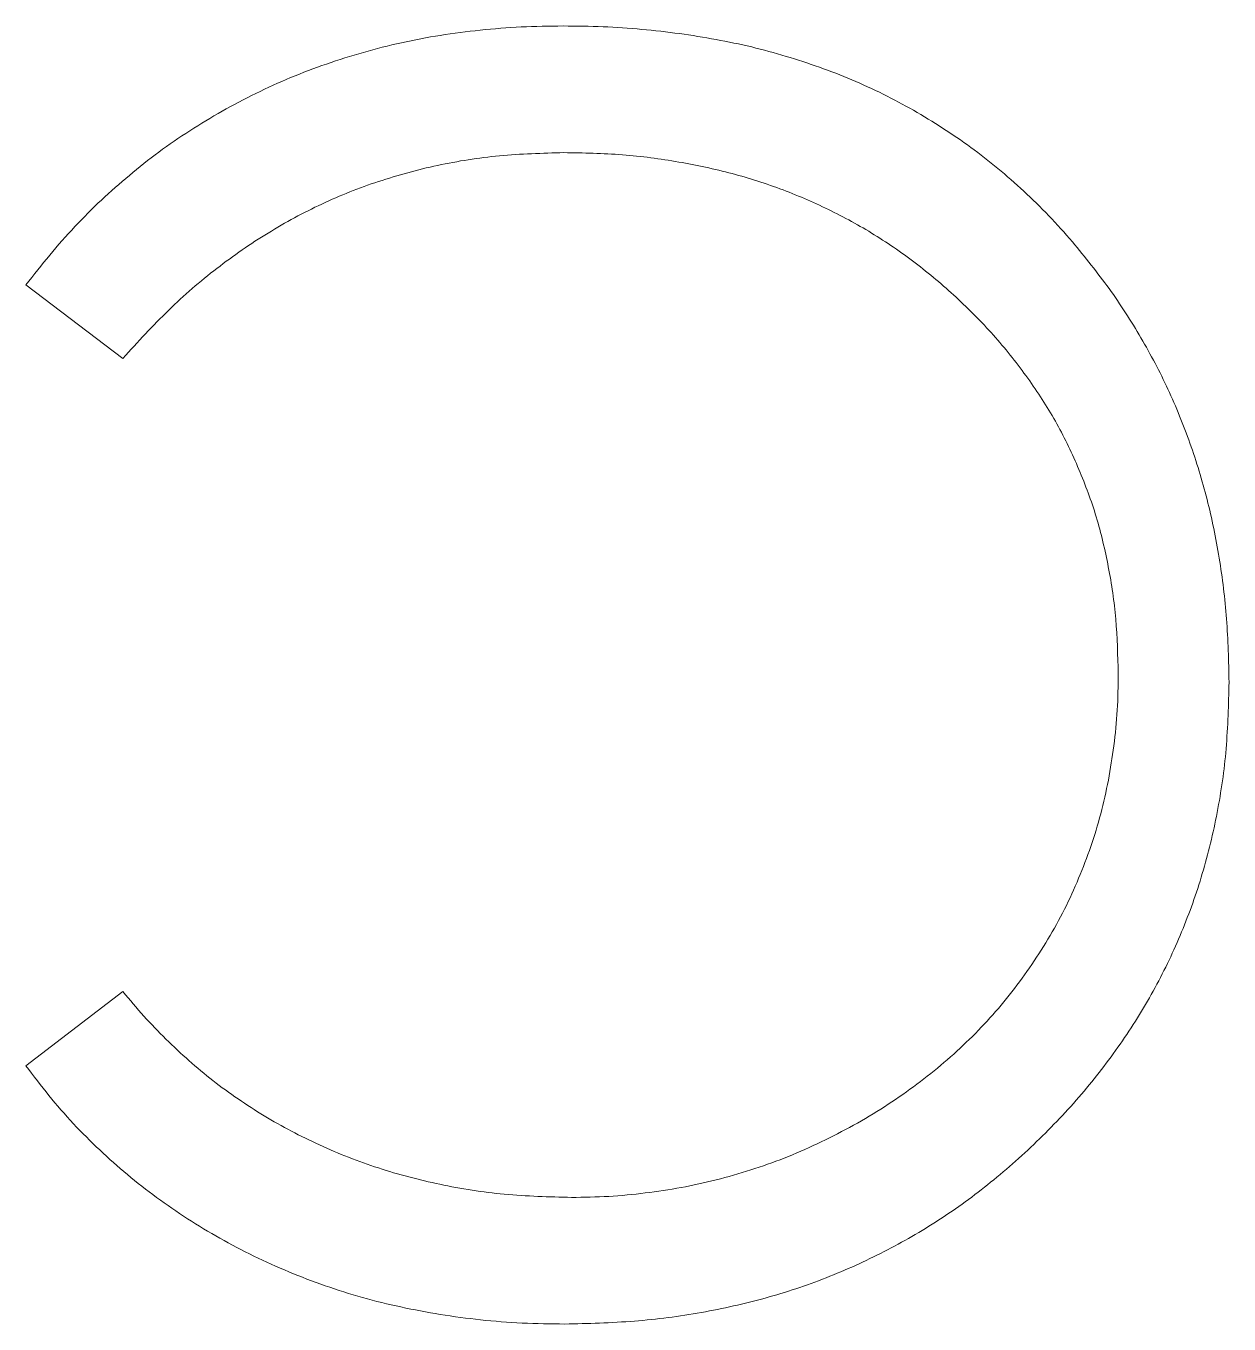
# Model space of a CAD drawing. Header units: millimetres. Extents: x 0 to 276, y 0 to 293.
# Drawn here: x 129.193 to 132.603, y 168.729 to 172.408 of the extents above; entities that cross this region are included whole.
import ezdxf

# ---------------------------------------------------------------- set-up
doc = ezdxf.new("R2010")
doc.units = ezdxf.units.MM

msp = doc.modelspace()

# ---------------------------------------------------------------- linework, layer by layer
at = {"color": 18, "linetype": 'Continuous', "lineweight": 15, "true_color": 0x000000}
for p, q in [((129.4674, 171.4657), (129.1926, 171.6739)), ((129.4674, 171.4657), (129.1926, 171.6739)), ((129.4674, 171.4657), (129.1926, 171.6739)), ((129.4674, 171.4657), (129.1926, 171.6739)), ((129.1926, 169.4605), (129.4674, 169.6708)), ((129.1926, 169.4605), (129.4674, 169.6708)), ((129.1926, 169.4605), (129.4674, 169.6708)), ((129.1926, 169.4605), (129.4674, 169.6708))]:
    msp.add_line(p, q, dxfattribs=at)
for points, knots in [([(129.1926, 171.6739), (129.2147, 171.7025), (129.2588, 171.7594), (129.3303, 171.8397), (129.4055, 171.9152), (129.4852, 171.9853), (129.5683, 172.0515), (129.6564, 172.1118), (129.7483, 172.1671), (129.8436, 172.2177), (129.9423, 172.2626), (130.0443, 172.3011), (130.1492, 172.3342), (130.2568, 172.3614), (130.3676, 172.3827), (130.4809, 172.3969), (130.5972, 172.4067), (130.6756, 172.4076), (130.7154, 172.408)], [0, 0, 0, 0, 0.061674, 0.123053, 0.183475, 0.243727, 0.304279, 0.364863, 0.425946, 0.487391, 0.54922, 0.611144, 0.673529, 0.736961, 0.800785, 0.866013, 0.932101, 1, 1, 1, 1]), ([(129.1926, 171.6739), (129.2147, 171.7025), (129.2588, 171.7594), (129.3303, 171.8397), (129.4055, 171.9152), (129.4852, 171.9853), (129.5683, 172.0515), (129.6564, 172.1118), (129.7483, 172.1671), (129.8436, 172.2177), (129.9423, 172.2626), (130.0443, 172.3011), (130.1492, 172.3342), (130.2568, 172.3614), (130.3676, 172.3827), (130.4809, 172.3969), (130.5972, 172.4067), (130.6756, 172.4076), (130.7154, 172.408)], [0, 0, 0, 0, 0.061674, 0.123053, 0.183475, 0.243727, 0.304279, 0.364863, 0.425946, 0.487391, 0.54922, 0.611144, 0.673529, 0.736961, 0.800785, 0.866013, 0.932101, 1, 1, 1, 1]), ([(129.1926, 171.6739), (129.2147, 171.7025), (129.2588, 171.7594), (129.3303, 171.8397), (129.4055, 171.9152), (129.4852, 171.9853), (129.5683, 172.0515), (129.6564, 172.1118), (129.7483, 172.1671), (129.8436, 172.2177), (129.9423, 172.2626), (130.0443, 172.3011), (130.1492, 172.3342), (130.2568, 172.3614), (130.3676, 172.3827), (130.4809, 172.3969), (130.5972, 172.4067), (130.6756, 172.4076), (130.7154, 172.408)], [0, 0, 0, 0, 0.061674, 0.123053, 0.183475, 0.243727, 0.304279, 0.364863, 0.425946, 0.487391, 0.54922, 0.611144, 0.673529, 0.736961, 0.800785, 0.866013, 0.932101, 1, 1, 1, 1]), ([(129.1926, 171.6739), (129.2147, 171.7025), (129.2588, 171.7594), (129.3303, 171.8397), (129.4055, 171.9152), (129.4852, 171.9853), (129.5683, 172.0515), (129.6564, 172.1118), (129.7483, 172.1671), (129.8436, 172.2177), (129.9423, 172.2626), (130.0443, 172.3011), (130.1492, 172.3342), (130.2568, 172.3614), (130.3676, 172.3827), (130.4809, 172.3969), (130.5972, 172.4067), (130.6756, 172.4076), (130.7154, 172.408)], [0, 0, 0, 0, 0.061674, 0.123053, 0.183475, 0.243727, 0.304279, 0.364863, 0.425946, 0.487391, 0.54922, 0.611144, 0.673529, 0.736961, 0.800785, 0.866013, 0.932101, 1, 1, 1, 1]), ([(130.7154, 172.408), (130.753, 172.4077), (130.8275, 172.4072), (130.9374, 172.3988), (131.0444, 172.3874), (131.1481, 172.3701), (131.2493, 172.3498), (131.3468, 172.3225), (131.4418, 172.292), (131.5337, 172.2561), (131.6228, 172.2156), (131.7087, 172.1698), (131.7913, 172.1191), (131.8715, 172.0646), (131.9481, 172.0046), (132.0218, 171.94), (132.0929, 171.8708), (132.1369, 171.821), (132.159, 171.7959)], [0, 0, 0, 0, 0.069663, 0.13775, 0.203917, 0.26878, 0.332414, 0.394754, 0.45618, 0.516996, 0.577396, 0.637198, 0.696999, 0.756756, 0.816554, 0.876948, 0.938132, 1, 1, 1, 1]), ([(130.7154, 172.408), (130.753, 172.4077), (130.8275, 172.4072), (130.9374, 172.3988), (131.0444, 172.3874), (131.1481, 172.3701), (131.2493, 172.3498), (131.3468, 172.3225), (131.4418, 172.292), (131.5337, 172.2561), (131.6228, 172.2156), (131.7087, 172.1698), (131.7913, 172.1191), (131.8715, 172.0646), (131.9481, 172.0046), (132.0218, 171.94), (132.0929, 171.8708), (132.1369, 171.821), (132.159, 171.7959)], [0, 0, 0, 0, 0.069663, 0.13775, 0.203917, 0.26878, 0.332414, 0.394754, 0.45618, 0.516996, 0.577396, 0.637198, 0.696999, 0.756756, 0.816554, 0.876948, 0.938132, 1, 1, 1, 1]), ([(130.7154, 172.408), (130.753, 172.4077), (130.8275, 172.4072), (130.9374, 172.3988), (131.0444, 172.3874), (131.1481, 172.3701), (131.2493, 172.3498), (131.3468, 172.3225), (131.4418, 172.292), (131.5337, 172.2561), (131.6228, 172.2156), (131.7087, 172.1698), (131.7913, 172.1191), (131.8715, 172.0646), (131.9481, 172.0046), (132.0218, 171.94), (132.0929, 171.8708), (132.1369, 171.821), (132.159, 171.7959)], [0, 0, 0, 0, 0.069663, 0.13775, 0.203917, 0.26878, 0.332414, 0.394754, 0.45618, 0.516996, 0.577396, 0.637198, 0.696999, 0.756756, 0.816554, 0.876948, 0.938132, 1, 1, 1, 1]), ([(130.7154, 172.408), (130.753, 172.4077), (130.8275, 172.4072), (130.9374, 172.3988), (131.0444, 172.3874), (131.1481, 172.3701), (131.2493, 172.3498), (131.3468, 172.3225), (131.4418, 172.292), (131.5337, 172.2561), (131.6228, 172.2156), (131.7087, 172.1698), (131.7913, 172.1191), (131.8715, 172.0646), (131.9481, 172.0046), (132.0218, 171.94), (132.0929, 171.8708), (132.1369, 171.821), (132.159, 171.7959)], [0, 0, 0, 0, 0.069663, 0.13775, 0.203917, 0.26878, 0.332414, 0.394754, 0.45618, 0.516996, 0.577396, 0.637198, 0.696999, 0.756756, 0.816554, 0.876948, 0.938132, 1, 1, 1, 1]), ([(130.7175, 172.049), (130.6564, 172.0473), (130.5361, 172.044), (130.3598, 172.0159), (130.1909, 171.9702), (130.0296, 171.9063), (129.8763, 171.8232), (129.7307, 171.7225), (129.5927, 171.6032), (129.5097, 171.5122), (129.4674, 171.4657)], [0, 0, 0, 0, 0.1285152, 0.2529486, 0.3747547, 0.4959398, 0.6171806, 0.7409095, 0.8678111, 1, 1, 1, 1]), ([(130.7175, 172.049), (130.6564, 172.0473), (130.5361, 172.044), (130.3598, 172.0159), (130.1909, 171.9702), (130.0296, 171.9063), (129.8763, 171.8232), (129.7307, 171.7225), (129.5927, 171.6032), (129.5097, 171.5122), (129.4674, 171.4657)], [0, 0, 0, 0, 0.1285152, 0.2529486, 0.3747547, 0.4959398, 0.6171806, 0.7409095, 0.8678111, 1, 1, 1, 1]), ([(130.7175, 172.049), (130.6564, 172.0473), (130.5361, 172.044), (130.3598, 172.0159), (130.1909, 171.9702), (130.0296, 171.9063), (129.8763, 171.8232), (129.7307, 171.7225), (129.5927, 171.6032), (129.5097, 171.5122), (129.4674, 171.4657)], [0, 0, 0, 0, 0.1285152, 0.2529486, 0.3747547, 0.4959398, 0.6171806, 0.7409095, 0.8678111, 1, 1, 1, 1]), ([(130.7175, 172.049), (130.6564, 172.0473), (130.5361, 172.044), (130.3598, 172.0159), (130.1909, 171.9702), (130.0296, 171.9063), (129.8763, 171.8232), (129.7307, 171.7225), (129.5927, 171.6032), (129.5097, 171.5122), (129.4674, 171.4657)], [0, 0, 0, 0, 0.1285152, 0.2529486, 0.3747547, 0.4959398, 0.6171806, 0.7409095, 0.8678111, 1, 1, 1, 1]), ([(132.2887, 170.5718), (132.2874, 170.6235), (132.285, 170.7251), (132.2629, 170.8738), (132.2294, 171.0164), (132.1792, 171.1517), (132.1173, 171.2816), (132.039, 171.4039), (131.9484, 171.5203), (131.8441, 171.6281), (131.7297, 171.7267), (131.607, 171.8134), (131.4762, 171.8857), (131.3388, 171.9459), (131.1938, 171.9922), (131.0414, 172.0247), (130.8819, 172.046), (130.773, 172.048), (130.7175, 172.049)], [0, 0, 0, 0, 0.064323, 0.12629, 0.186726, 0.246146, 0.305576, 0.365429, 0.426326, 0.48884, 0.551725, 0.613919, 0.675484, 0.737334, 0.800229, 0.864502, 0.931041, 1, 1, 1, 1]), ([(132.2887, 170.5718), (132.2874, 170.6235), (132.285, 170.7251), (132.2629, 170.8738), (132.2294, 171.0164), (132.1792, 171.1517), (132.1173, 171.2816), (132.039, 171.4039), (131.9484, 171.5203), (131.8441, 171.6281), (131.7297, 171.7267), (131.607, 171.8134), (131.4762, 171.8857), (131.3388, 171.9459), (131.1938, 171.9922), (131.0414, 172.0247), (130.8819, 172.046), (130.773, 172.048), (130.7175, 172.049)], [0, 0, 0, 0, 0.064323, 0.12629, 0.186726, 0.246146, 0.305576, 0.365429, 0.426326, 0.48884, 0.551725, 0.613919, 0.675484, 0.737334, 0.800229, 0.864502, 0.931041, 1, 1, 1, 1]), ([(132.2887, 170.5718), (132.2874, 170.6235), (132.285, 170.7251), (132.2629, 170.8738), (132.2294, 171.0164), (132.1792, 171.1517), (132.1173, 171.2816), (132.039, 171.4039), (131.9484, 171.5203), (131.8441, 171.6281), (131.7297, 171.7267), (131.607, 171.8134), (131.4762, 171.8857), (131.3388, 171.9459), (131.1938, 171.9922), (131.0414, 172.0247), (130.8819, 172.046), (130.773, 172.048), (130.7175, 172.049)], [0, 0, 0, 0, 0.064323, 0.12629, 0.186726, 0.246146, 0.305576, 0.365429, 0.426326, 0.48884, 0.551725, 0.613919, 0.675484, 0.737334, 0.800229, 0.864502, 0.931041, 1, 1, 1, 1]), ([(132.2887, 170.5718), (132.2874, 170.6235), (132.285, 170.7251), (132.2629, 170.8738), (132.2294, 171.0164), (132.1792, 171.1517), (132.1173, 171.2816), (132.039, 171.4039), (131.9484, 171.5203), (131.8441, 171.6281), (131.7297, 171.7267), (131.607, 171.8134), (131.4762, 171.8857), (131.3388, 171.9459), (131.1938, 171.9922), (131.0414, 172.0247), (130.8819, 172.046), (130.773, 172.048), (130.7175, 172.049)], [0, 0, 0, 0, 0.064323, 0.12629, 0.186726, 0.246146, 0.305576, 0.365429, 0.426326, 0.48884, 0.551725, 0.613919, 0.675484, 0.737334, 0.800229, 0.864502, 0.931041, 1, 1, 1, 1]), ([(132.159, 171.7959), (132.1944, 171.7524), (132.2649, 171.6658), (132.355, 171.5255), (132.4322, 171.3791), (132.4945, 171.2257), (132.5433, 171.0656), (132.5771, 170.8989), (132.599, 170.7257), (132.6015, 170.6078), (132.6028, 170.5479)], [0, 0, 0, 0, 0.124329, 0.247156, 0.36878, 0.490734, 0.613614, 0.738958, 0.867311, 1, 1, 1, 1]), ([(132.159, 171.7959), (132.1944, 171.7524), (132.2649, 171.6658), (132.355, 171.5255), (132.4322, 171.3791), (132.4945, 171.2257), (132.5433, 171.0656), (132.5771, 170.8989), (132.599, 170.7257), (132.6015, 170.6078), (132.6028, 170.5479)], [0, 0, 0, 0, 0.124329, 0.247156, 0.36878, 0.490734, 0.613614, 0.738958, 0.867311, 1, 1, 1, 1]), ([(132.159, 171.7959), (132.1944, 171.7524), (132.2649, 171.6658), (132.355, 171.5255), (132.4322, 171.3791), (132.4945, 171.2257), (132.5433, 171.0656), (132.5771, 170.8989), (132.599, 170.7257), (132.6015, 170.6078), (132.6028, 170.5479)], [0, 0, 0, 0, 0.124329, 0.247156, 0.36878, 0.490734, 0.613614, 0.738958, 0.867311, 1, 1, 1, 1]), ([(132.159, 171.7959), (132.1944, 171.7524), (132.2649, 171.6658), (132.355, 171.5255), (132.4322, 171.3791), (132.4945, 171.2257), (132.5433, 171.0656), (132.5771, 170.8989), (132.599, 170.7257), (132.6015, 170.6078), (132.6028, 170.5479)], [0, 0, 0, 0, 0.124329, 0.247156, 0.36878, 0.490734, 0.613614, 0.738958, 0.867311, 1, 1, 1, 1]), ([(132.6028, 170.5479), (132.6013, 170.485), (132.5982, 170.3611), (132.5722, 170.1793), (132.5304, 170.0052), (132.471, 169.839), (132.3957, 169.6799), (132.3027, 169.529), (132.193, 169.3855), (132.0675, 169.2515), (131.93, 169.1289), (131.7827, 169.0211), (131.6259, 168.9314), (131.4614, 168.8564), (131.2879, 168.7988), (131.1058, 168.7584), (130.9154, 168.7333), (130.7856, 168.7301), (130.7196, 168.7285)], [0, 0, 0, 0, 0.064558, 0.127014, 0.187955, 0.248014, 0.307748, 0.368235, 0.42947, 0.492743, 0.556258, 0.618217, 0.679655, 0.741246, 0.803415, 0.866815, 0.932328, 1, 1, 1, 1]), ([(132.6028, 170.5479), (132.6013, 170.485), (132.5982, 170.3611), (132.5722, 170.1793), (132.5304, 170.0052), (132.471, 169.839), (132.3957, 169.6799), (132.3027, 169.529), (132.193, 169.3855), (132.0675, 169.2515), (131.93, 169.1289), (131.7827, 169.0211), (131.6259, 168.9314), (131.4614, 168.8564), (131.2879, 168.7988), (131.1058, 168.7584), (130.9154, 168.7333), (130.7856, 168.7301), (130.7196, 168.7285)], [0, 0, 0, 0, 0.064558, 0.127014, 0.187955, 0.248014, 0.307748, 0.368235, 0.42947, 0.492743, 0.556258, 0.618217, 0.679655, 0.741246, 0.803415, 0.866815, 0.932328, 1, 1, 1, 1]), ([(132.6028, 170.5479), (132.6013, 170.485), (132.5982, 170.3611), (132.5722, 170.1793), (132.5304, 170.0052), (132.471, 169.839), (132.3957, 169.6799), (132.3027, 169.529), (132.193, 169.3855), (132.0675, 169.2515), (131.93, 169.1289), (131.7827, 169.0211), (131.6259, 168.9314), (131.4614, 168.8564), (131.2879, 168.7988), (131.1058, 168.7584), (130.9154, 168.7333), (130.7856, 168.7301), (130.7196, 168.7285)], [0, 0, 0, 0, 0.064558, 0.127014, 0.187955, 0.248014, 0.307748, 0.368235, 0.42947, 0.492743, 0.556258, 0.618217, 0.679655, 0.741246, 0.803415, 0.866815, 0.932328, 1, 1, 1, 1]), ([(132.6028, 170.5479), (132.6013, 170.485), (132.5982, 170.3611), (132.5722, 170.1793), (132.5304, 170.0052), (132.471, 169.839), (132.3957, 169.6799), (132.3027, 169.529), (132.193, 169.3855), (132.0675, 169.2515), (131.93, 169.1289), (131.7827, 169.0211), (131.6259, 168.9314), (131.4614, 168.8564), (131.2879, 168.7988), (131.1058, 168.7584), (130.9154, 168.7333), (130.7856, 168.7301), (130.7196, 168.7285)], [0, 0, 0, 0, 0.064558, 0.127014, 0.187955, 0.248014, 0.307748, 0.368235, 0.42947, 0.492743, 0.556258, 0.618217, 0.679655, 0.741246, 0.803415, 0.866815, 0.932328, 1, 1, 1, 1]), ([(130.7392, 169.0875), (130.7743, 169.0879), (130.8442, 169.0887), (130.9478, 169.0993), (131.0495, 169.1142), (131.1492, 169.1363), (131.2468, 169.1643), (131.3429, 169.1977), (131.4361, 169.2391), (131.5277, 169.2848), (131.6155, 169.3364), (131.6986, 169.3927), (131.7766, 169.4531), (131.8497, 169.5178), (131.9178, 169.5864), (131.9806, 169.6598), (132.0378, 169.7376), (132.0905, 169.8189), (132.1377, 169.9035), (132.1773, 169.9916), (132.2123, 170.0817), (132.24, 170.1748), (132.2619, 170.2703), (132.277, 170.3685), (132.2875, 170.4692), (132.2883, 170.5374), (132.2887, 170.5718)], [0, 0, 0, 0, 0.043955, 0.087502, 0.130463, 0.172752, 0.215403, 0.25765, 0.300153, 0.343121, 0.385925, 0.427686, 0.468818, 0.509492, 0.549883, 0.58998, 0.630405, 0.670869, 0.711384, 0.751627, 0.791776, 0.832459, 0.873319, 0.914543, 0.956924, 1, 1, 1, 1]), ([(130.7392, 169.0875), (130.7743, 169.0879), (130.8442, 169.0887), (130.9478, 169.0993), (131.0495, 169.1142), (131.1492, 169.1363), (131.2468, 169.1643), (131.3429, 169.1977), (131.4361, 169.2391), (131.5277, 169.2848), (131.6155, 169.3364), (131.6986, 169.3927), (131.7766, 169.4531), (131.8497, 169.5178), (131.9178, 169.5864), (131.9806, 169.6598), (132.0378, 169.7376), (132.0905, 169.8189), (132.1377, 169.9035), (132.1773, 169.9916), (132.2123, 170.0817), (132.24, 170.1748), (132.2619, 170.2703), (132.277, 170.3685), (132.2875, 170.4692), (132.2883, 170.5374), (132.2887, 170.5718)], [0, 0, 0, 0, 0.043955, 0.087502, 0.130463, 0.172752, 0.215403, 0.25765, 0.300153, 0.343121, 0.385925, 0.427686, 0.468818, 0.509492, 0.549883, 0.58998, 0.630405, 0.670869, 0.711384, 0.751627, 0.791776, 0.832459, 0.873319, 0.914543, 0.956924, 1, 1, 1, 1]), ([(130.7392, 169.0875), (130.7743, 169.0879), (130.8442, 169.0887), (130.9478, 169.0993), (131.0495, 169.1142), (131.1492, 169.1363), (131.2468, 169.1643), (131.3429, 169.1977), (131.4361, 169.2391), (131.5277, 169.2848), (131.6155, 169.3364), (131.6986, 169.3927), (131.7766, 169.4531), (131.8497, 169.5178), (131.9178, 169.5864), (131.9806, 169.6598), (132.0378, 169.7376), (132.0905, 169.8189), (132.1377, 169.9035), (132.1773, 169.9916), (132.2123, 170.0817), (132.24, 170.1748), (132.2619, 170.2703), (132.277, 170.3685), (132.2875, 170.4692), (132.2883, 170.5374), (132.2887, 170.5718)], [0, 0, 0, 0, 0.043955, 0.087502, 0.130463, 0.172752, 0.215403, 0.25765, 0.300153, 0.343121, 0.385925, 0.427686, 0.468818, 0.509492, 0.549883, 0.58998, 0.630405, 0.670869, 0.711384, 0.751627, 0.791776, 0.832459, 0.873319, 0.914543, 0.956924, 1, 1, 1, 1]), ([(130.7392, 169.0875), (130.7743, 169.0879), (130.8442, 169.0887), (130.9478, 169.0993), (131.0495, 169.1142), (131.1492, 169.1363), (131.2468, 169.1643), (131.3429, 169.1977), (131.4361, 169.2391), (131.5277, 169.2848), (131.6155, 169.3364), (131.6986, 169.3927), (131.7766, 169.4531), (131.8497, 169.5178), (131.9178, 169.5864), (131.9806, 169.6598), (132.0378, 169.7376), (132.0905, 169.8189), (132.1377, 169.9035), (132.1773, 169.9916), (132.2123, 170.0817), (132.24, 170.1748), (132.2619, 170.2703), (132.277, 170.3685), (132.2875, 170.4692), (132.2883, 170.5374), (132.2887, 170.5718)], [0, 0, 0, 0, 0.043955, 0.087502, 0.130463, 0.172752, 0.215403, 0.25765, 0.300153, 0.343121, 0.385925, 0.427686, 0.468818, 0.509492, 0.549883, 0.58998, 0.630405, 0.670869, 0.711384, 0.751627, 0.791776, 0.832459, 0.873319, 0.914543, 0.956924, 1, 1, 1, 1]), ([(129.4674, 169.6708), (129.487, 169.6475), (129.5259, 169.601), (129.5886, 169.5359), (129.6539, 169.4748), (129.7218, 169.4176), (129.7936, 169.3661), (129.8674, 169.3179), (129.9446, 169.2746), (130.0514, 169.2221), (130.191, 169.1674), (130.3668, 169.1215), (130.5503, 169.0923), (130.6755, 169.0891), (130.7392, 169.0875)], [0, 0, 0, 0, 0.0631633, 0.1254749, 0.1871212, 0.2482943, 0.3092949, 0.3698501, 0.4309734, 0.492456, 0.616148, 0.7408437, 0.8681826, 1, 1, 1, 1]), ([(129.4674, 169.6708), (129.487, 169.6475), (129.5259, 169.601), (129.5886, 169.5359), (129.6539, 169.4748), (129.7218, 169.4176), (129.7936, 169.3661), (129.8674, 169.3179), (129.9446, 169.2746), (130.0514, 169.2221), (130.191, 169.1674), (130.3668, 169.1215), (130.5503, 169.0923), (130.6755, 169.0891), (130.7392, 169.0875)], [0, 0, 0, 0, 0.0631633, 0.1254749, 0.1871212, 0.2482943, 0.3092949, 0.3698501, 0.4309734, 0.492456, 0.616148, 0.7408437, 0.8681826, 1, 1, 1, 1]), ([(129.4674, 169.6708), (129.487, 169.6475), (129.5259, 169.601), (129.5886, 169.5359), (129.6539, 169.4748), (129.7218, 169.4176), (129.7936, 169.3661), (129.8674, 169.3179), (129.9446, 169.2746), (130.0514, 169.2221), (130.191, 169.1674), (130.3668, 169.1215), (130.5503, 169.0923), (130.6755, 169.0891), (130.7392, 169.0875)], [0, 0, 0, 0, 0.0631633, 0.1254749, 0.1871212, 0.2482943, 0.3092949, 0.3698501, 0.4309734, 0.492456, 0.616148, 0.7408437, 0.8681826, 1, 1, 1, 1]), ([(129.4674, 169.6708), (129.487, 169.6475), (129.5259, 169.601), (129.5886, 169.5359), (129.6539, 169.4748), (129.7218, 169.4176), (129.7936, 169.3661), (129.8674, 169.3179), (129.9446, 169.2746), (130.0514, 169.2221), (130.191, 169.1674), (130.3668, 169.1215), (130.5503, 169.0923), (130.6755, 169.0891), (130.7392, 169.0875)], [0, 0, 0, 0, 0.0631633, 0.1254749, 0.1871212, 0.2482943, 0.3092949, 0.3698501, 0.4309734, 0.492456, 0.616148, 0.7408437, 0.8681826, 1, 1, 1, 1]), ([(130.7196, 168.7285), (130.6794, 168.729), (130.5998, 168.73), (130.482, 168.7393), (130.3674, 168.7548), (130.2558, 168.7759), (130.1467, 168.8021), (130.0409, 168.8362), (129.9378, 168.8753), (129.838, 168.9202), (129.7421, 168.9707), (129.65, 169.0261), (129.5626, 169.0864), (129.4791, 169.1511), (129.401, 169.2215), (129.326, 169.2957), (129.2567, 169.3758), (129.214, 169.4322), (129.1926, 169.4605)], [0, 0, 0, 0, 0.068548, 0.135683, 0.201215, 0.265682, 0.329267, 0.392395, 0.45507, 0.517127, 0.57879, 0.63974, 0.700192, 0.759806, 0.819628, 0.879355, 0.939512, 1, 1, 1, 1]), ([(130.7196, 168.7285), (130.6794, 168.729), (130.5998, 168.73), (130.482, 168.7393), (130.3674, 168.7548), (130.2558, 168.7759), (130.1467, 168.8021), (130.0409, 168.8362), (129.9378, 168.8753), (129.838, 168.9202), (129.7421, 168.9707), (129.65, 169.0261), (129.5626, 169.0864), (129.4791, 169.1511), (129.401, 169.2215), (129.326, 169.2957), (129.2567, 169.3758), (129.214, 169.4322), (129.1926, 169.4605)], [0, 0, 0, 0, 0.068548, 0.135683, 0.201215, 0.265682, 0.329267, 0.392395, 0.45507, 0.517127, 0.57879, 0.63974, 0.700192, 0.759806, 0.819628, 0.879355, 0.939512, 1, 1, 1, 1]), ([(130.7196, 168.7285), (130.6794, 168.729), (130.5998, 168.73), (130.482, 168.7393), (130.3674, 168.7548), (130.2558, 168.7759), (130.1467, 168.8021), (130.0409, 168.8362), (129.9378, 168.8753), (129.838, 168.9202), (129.7421, 168.9707), (129.65, 169.0261), (129.5626, 169.0864), (129.4791, 169.1511), (129.401, 169.2215), (129.326, 169.2957), (129.2567, 169.3758), (129.214, 169.4322), (129.1926, 169.4605)], [0, 0, 0, 0, 0.068548, 0.135683, 0.201215, 0.265682, 0.329267, 0.392395, 0.45507, 0.517127, 0.57879, 0.63974, 0.700192, 0.759806, 0.819628, 0.879355, 0.939512, 1, 1, 1, 1]), ([(130.7196, 168.7285), (130.6794, 168.729), (130.5998, 168.73), (130.482, 168.7393), (130.3674, 168.7548), (130.2558, 168.7759), (130.1467, 168.8021), (130.0409, 168.8362), (129.9378, 168.8753), (129.838, 168.9202), (129.7421, 168.9707), (129.65, 169.0261), (129.5626, 169.0864), (129.4791, 169.1511), (129.401, 169.2215), (129.326, 169.2957), (129.2567, 169.3758), (129.214, 169.4322), (129.1926, 169.4605)], [0, 0, 0, 0, 0.068548, 0.135683, 0.201215, 0.265682, 0.329267, 0.392395, 0.45507, 0.517127, 0.57879, 0.63974, 0.700192, 0.759806, 0.819628, 0.879355, 0.939512, 1, 1, 1, 1])]:
    msp.add_open_spline(points, degree=3, knots=knots, dxfattribs=at)

doc.saveas('drawing.dxf')
